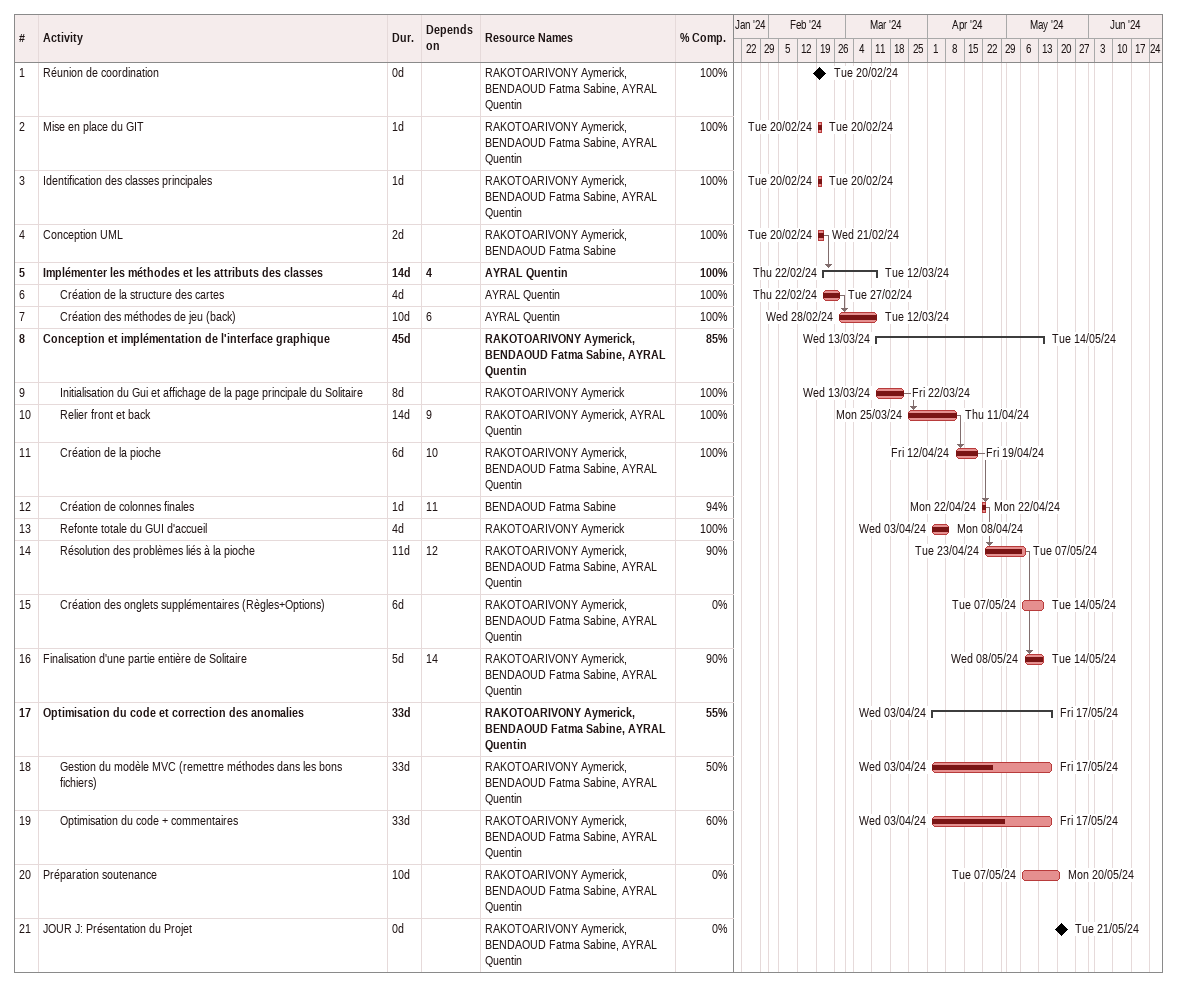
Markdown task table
| ID | Level | Task | Duration | Start | Finish | Predecessors | Resources | % complete |
|---|---|---|---|---|---|---|---|---|
| 1 | 1 | Réunion de coordination | 0d | 2024-02-20 | 2024-02-20 |  | RAKOTOARIVONY Aymerick, BENDAOUD Fatma Sabine, AYRAL Quentin | 100 |
| 2 | 1 | Mise en place du GIT | 1d | 2024-02-20 | 2024-02-20 |  | RAKOTOARIVONY Aymerick, BENDAOUD Fatma Sabine, AYRAL Quentin | 100 |
| 3 | 1 | Identification des classes principales | 1d | 2024-02-20 | 2024-02-20 |  | RAKOTOARIVONY Aymerick, BENDAOUD Fatma Sabine, AYRAL Quentin | 100 |
| 4 | 1 | Conception UML | 2d | 2024-02-20 | 2024-02-21 |  | RAKOTOARIVONY Aymerick, BENDAOUD Fatma Sabine | 100 |
| 5 | 1 | **Implémenter les méthodes et les attributs des classes** | 14d | 2024-02-22 | 2024-03-12 | 4 | AYRAL Quentin | 100 |
| 6 | 2 | Création de la structure des cartes | 4d | 2024-02-22 | 2024-02-27 |  | AYRAL Quentin | 100 |
| 7 | 2 | Création des méthodes de jeu (back) | 10d | 2024-02-28 | 2024-03-12 | 6 | AYRAL Quentin | 100 |
| 8 | 1 | **Conception et implémentation de l'interface graphique** | 45d | 2024-03-13 | 2024-05-14 |  | RAKOTOARIVONY Aymerick, BENDAOUD Fatma Sabine, AYRAL Quentin | 85 |
| 9 | 2 | Initialisation du Gui et affichage de la page principale du Solitaire | 8d | 2024-03-13 | 2024-03-22 |  | RAKOTOARIVONY Aymerick | 100 |
| 10 | 2 | Relier front et back | 14d | 2024-03-25 | 2024-04-11 | 9 | RAKOTOARIVONY Aymerick, AYRAL Quentin | 100 |
| 11 | 2 | Création de la pioche | 6d | 2024-04-12 | 2024-04-19 | 10 | RAKOTOARIVONY Aymerick, BENDAOUD Fatma Sabine, AYRAL Quentin | 100 |
| 12 | 2 | Création de colonnes finales | 1d | 2024-04-22 | 2024-04-22 | 11 | BENDAOUD Fatma Sabine | 94 |
| 13 | 2 | Refonte totale du GUI d'accueil | 4d | 2024-04-03 | 2024-04-08 |  | RAKOTOARIVONY Aymerick | 100 |
| 14 | 2 | Résolution des problèmes liés à la pioche | 11d | 2024-04-23 | 2024-05-07 | 12 | RAKOTOARIVONY Aymerick, BENDAOUD Fatma Sabine, AYRAL Quentin | 90 |
| 15 | 2 | Création des onglets supplémentaires (Règles+Options) | 6d | 2024-05-07 | 2024-05-14 |  | RAKOTOARIVONY Aymerick, BENDAOUD Fatma Sabine, AYRAL Quentin | 0 |
| 16 | 1 | Finalisation d'une partie entière de Solitaire | 5d | 2024-05-08 | 2024-05-14 | 14 | RAKOTOARIVONY Aymerick, BENDAOUD Fatma Sabine, AYRAL Quentin | 90 |
| 17 | 1 | **Optimisation du code et correction des anomalies** | 33d | 2024-04-03 | 2024-05-17 |  | RAKOTOARIVONY Aymerick, BENDAOUD Fatma Sabine, AYRAL Quentin | 55 |
| 18 | 2 | Gestion du modèle MVC (remettre méthodes dans les bons fichiers) | 33d | 2024-04-03 | 2024-05-17 |  | RAKOTOARIVONY Aymerick, BENDAOUD Fatma Sabine, AYRAL Quentin | 50 |
| 19 | 2 | Optimisation du code + commentaires | 33d | 2024-04-03 | 2024-05-17 |  | RAKOTOARIVONY Aymerick, BENDAOUD Fatma Sabine, AYRAL Quentin | 60 |
| 20 | 1 | Préparation soutenance | 10d | 2024-05-07 | 2024-05-20 |  | RAKOTOARIVONY Aymerick, BENDAOUD Fatma Sabine, AYRAL Quentin | 0 |
| 21 | 1 | JOUR J: Présentation du Projet | 0d | 2024-05-21 | 2024-05-21 |  | RAKOTOARIVONY Aymerick, BENDAOUD Fatma Sabine, AYRAL Quentin | 0 |
